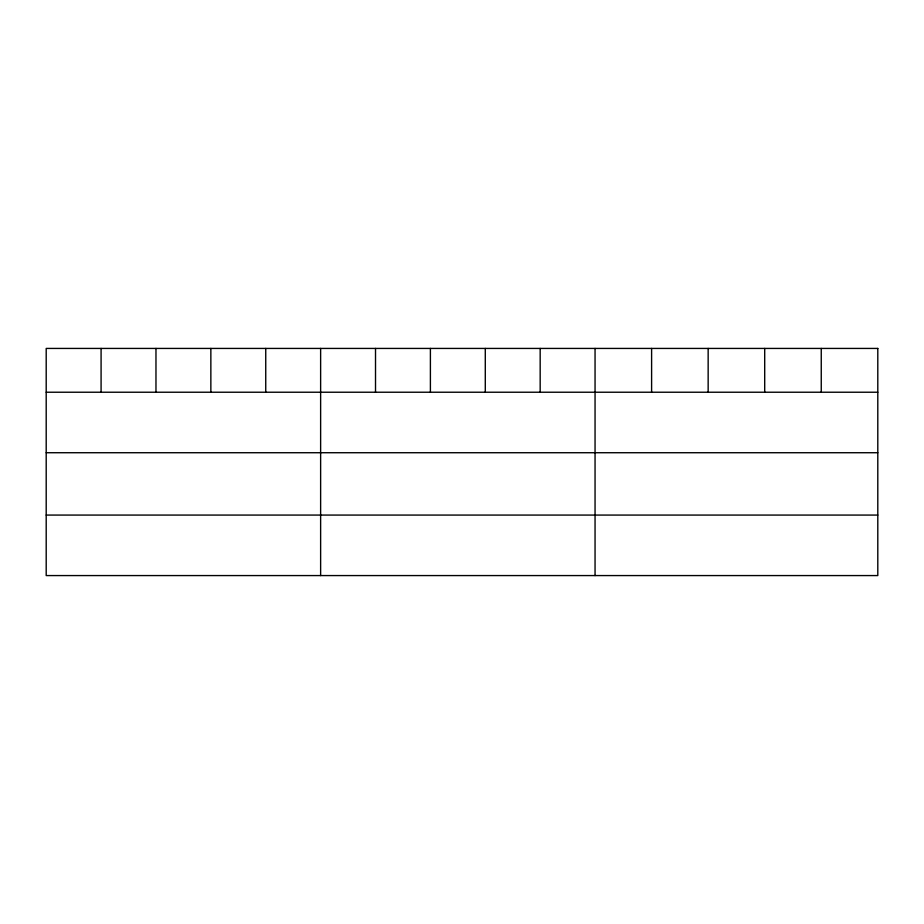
<?xml version="1.0" encoding="UTF-8"?>
<svg xmlns="http://www.w3.org/2000/svg" width="924" height="924" viewBox="0 0 924 924"><rect width="100%" height="100%" fill="white"/><g stroke="black" fill="none" stroke-linecap="round" stroke-linejoin="round"><path stroke-width="1.39" d="M46.2 392.226L877.8 392.226M46.2 452.725L877.8 452.725M46.2 515.072L877.8 515.072M821.251 348.429L821.251 392.226M764.702 348.429L764.702 392.226M708.154 348.429L708.154 392.226M651.605 348.429L651.605 392.226M595.056 348.429L595.056 575.571M540.17 348.429L540.17 392.226M485.285 348.429L485.285 392.226M430.399 348.429L430.399 392.226M375.514 348.429L375.514 392.226M320.628 348.429L320.628 575.571M265.742 348.429L265.742 392.226M210.857 348.429L210.857 392.226M155.971 348.429L155.971 392.226M101.086 348.429L101.086 392.226M877.8 348.429L46.2 348.429L46.2 575.571L877.8 575.571L877.8 348.429"/></g></svg>
